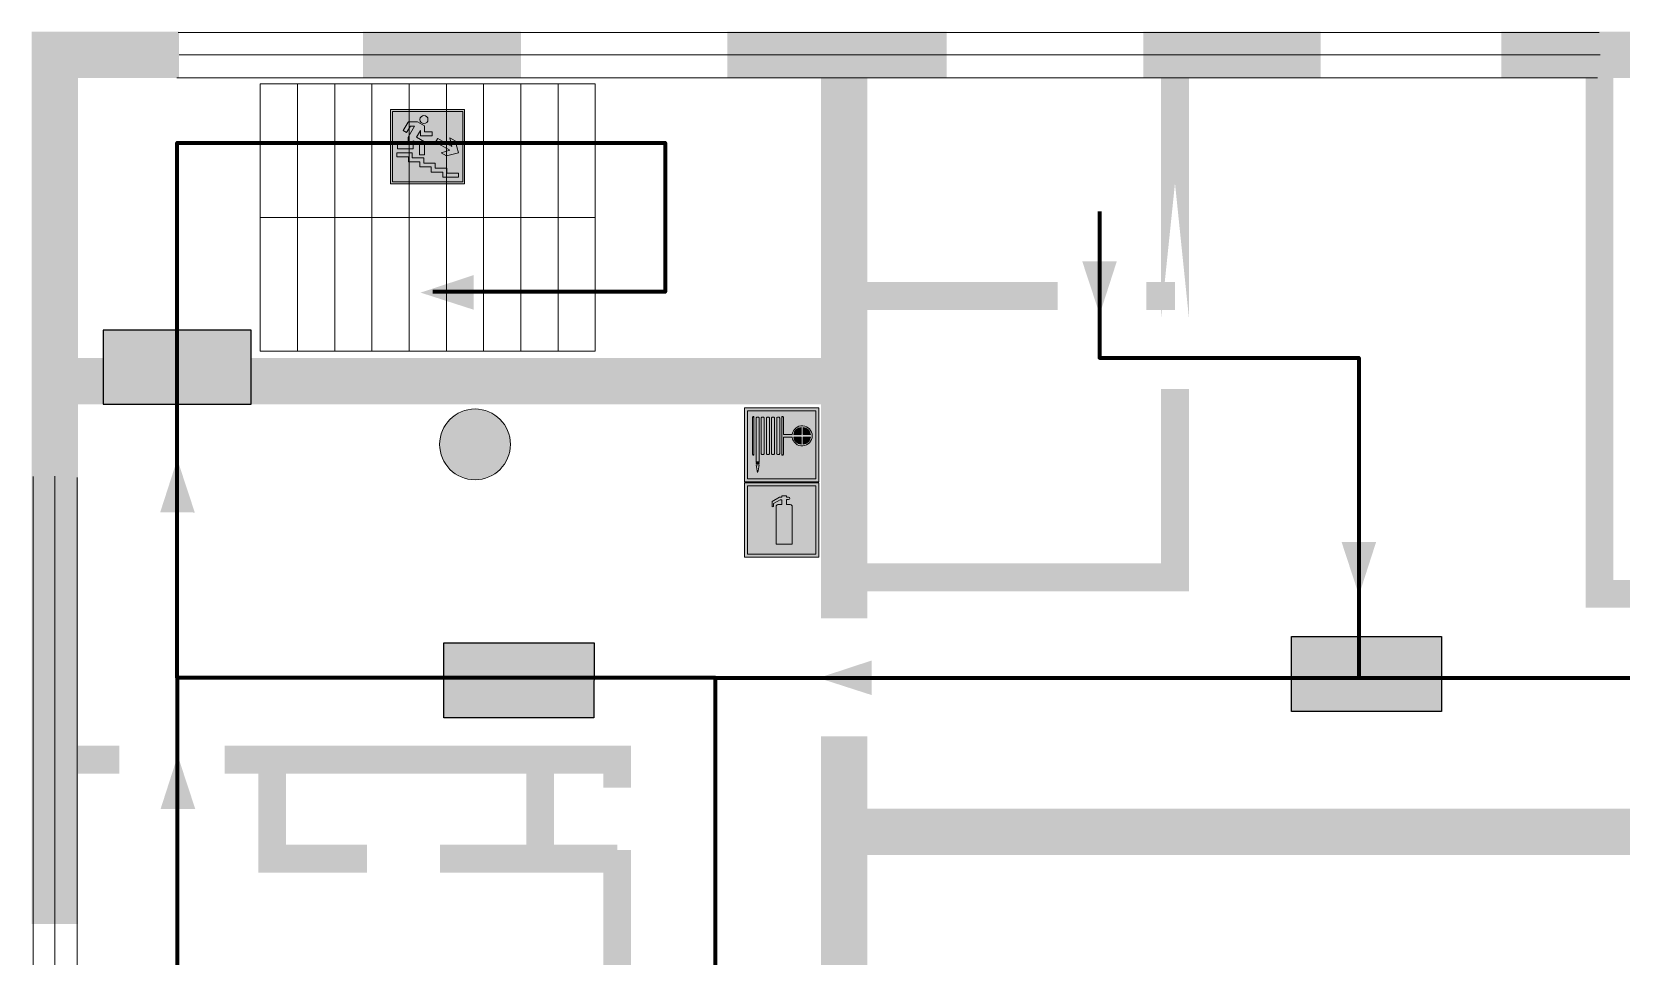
# Model space of a CAD drawing. Header units: millimetres. Extents: x 13114 to 67229, y 22859 to 38520.
# Drawn here: x 21097.5 to 21269.1, y 24468 to 24567.8 of the extents above; entities that cross this region are included whole.
import ezdxf

# ---------------------------------------------------------------- set-up
doc = ezdxf.new("R2010")
doc.units = ezdxf.units.MM
doc.layers.add('План_Штампы', color=7, linetype='Continuous')

# ---------------------------------------------------------------- blocks, each defined once
blk = doc.blocks.new('вниз')
at = {"lineweight": 0, "true_color": 0xffffff}
h = blk.add_hatch(color=7, dxfattribs=at)
h.dxf.hatch_style = 1
h.paths.add_polyline_path([(40994.51, -4472.22), (40986.51, -4472.22), (40986.51, -4480.22), (40994.51, -4480.22)])
h.paths.add_polyline_path([(40994.31, -4472.42), (40994.31, -4480.01), (40986.71, -4480.01), (40986.71, -4472.42)], flags=16)
h.paths.add_polyline_path([(40988.43, -4473.53), (40989.43, -4473.53), (40990.19, -4473.96), (40990.19, -4474.6), (40991, -4474.6), (40991, -4475.06), (40989.73, -4475.06), (40989.73, -4474.46), (40989.3, -4475.18), (40990.17, -4475.7), (40990.17, -4477.11), (40989.63, -4477.11), (40989.63, -4476.01), (40988.94, -4475.59), (40988.94, -4476.46), (40988.94, -4476.46), (40987.47, -4476.46), (40987.26, -4476.46), (40987.26, -4475.92), (40988.4, -4475.92), (40988.4, -4475.2), (40989.1, -4473.99), (40988.66, -4473.99), (40988.24, -4474.7), (40987.86, -4474.47), (40988.41, -4473.56)], flags=0)
h.paths.add_polyline_path([(40990.55, -4473.29, -1), (40989.69, -4473.29, -1)], flags=0)
h.paths.add_polyline_path([(40988.85, -4476.89), (40988.85, -4477.43), (40990.1, -4477.43), (40990.1, -4477.99), (40991.34, -4477.99), (40991.34, -4478.54), (40992.59, -4478.54), (40992.59, -4479.09), (40993.83, -4479.09), (40993.83, -4479.52), (40992.17, -4479.52), (40992.17, -4478.97), (40990.91, -4478.97), (40990.91, -4478.41), (40989.68, -4478.41), (40989.68, -4477.86), (40988.43, -4477.86), (40988.43, -4477.31), (40987.6, -4477.31), (40987.18, -4477.31), (40987.18, -4476.89)], flags=0)
h.paths.add_polyline_path([(40991.61, -4475.33), (40993.12, -4476.2), (40992.9, -4475.27), (40993.48, -4475.6), (40993.83, -4476.88), (40992.56, -4477.22), (40991.97, -4476.88), (40992.9, -4476.61), (40991.38, -4475.74), (40991.58, -4475.39)], flags=0)
h.paths.add_polyline_path([(40990.19, -4473.96), (40989.43, -4473.53), (40988.43, -4473.53), (40988.41, -4473.56), (40987.86, -4474.47), (40988.24, -4474.7), (40988.66, -4473.99), (40989.1, -4473.99), (40988.4, -4475.2), (40988.4, -4475.92), (40987.26, -4475.92), (40987.26, -4476.46), (40987.47, -4476.46), (40988.94, -4476.46), (40988.94, -4476.27), (40988.94, -4475.59), (40989.63, -4476.01), (40989.63, -4477.11), (40990.17, -4477.11), (40990.17, -4475.7), (40989.3, -4475.18), (40989.73, -4474.46), (40989.73, -4475.06), (40991, -4475.06), (40991, -4474.6), (40990.19, -4474.6)], flags=0)
h.paths.add_polyline_path([(40990.55, -4473.29, 1), (40989.69, -4473.29, 1)], flags=0)
h.paths.add_polyline_path([(40991.61, -4475.33), (40991.58, -4475.39), (40991.38, -4475.74), (40992.9, -4476.61), (40991.97, -4476.88), (40992.56, -4477.22), (40993.83, -4476.88), (40993.48, -4475.6), (40992.9, -4475.27), (40993.12, -4476.2)], flags=0)
h.paths.add_polyline_path([(40990.1, -4477.43), (40988.85, -4477.43), (40988.85, -4476.89), (40987.18, -4476.89), (40987.18, -4477.31), (40987.6, -4477.31), (40988.43, -4477.31), (40988.43, -4477.86), (40989.68, -4477.86), (40989.68, -4478.41), (40990.91, -4478.41), (40990.91, -4478.97), (40992.17, -4478.97), (40992.17, -4479.52), (40993.83, -4479.52), (40993.83, -4479.09), (40992.59, -4479.09), (40992.59, -4478.54), (40991.34, -4478.54), (40991.34, -4477.99), (40990.1, -4477.99)], flags=0)
at = {"lineweight": 0}
h = blk.add_hatch(color=126, dxfattribs=at)
h.dxf.hatch_style = 1
h.paths.add_polyline_path([(40994.31, -4472.42), (40986.71, -4472.42), (40986.71, -4480.01), (40994.31, -4480.01)])
h.paths.add_polyline_path([(40988.43, -4473.53), (40989.43, -4473.53), (40990.19, -4473.96), (40990.19, -4474.6), (40991, -4474.6), (40991, -4475.06), (40989.73, -4475.06), (40989.73, -4474.46), (40989.3, -4475.18), (40990.17, -4475.7), (40990.17, -4477.11), (40989.63, -4477.11), (40989.63, -4476.01), (40988.94, -4475.59), (40988.94, -4476.46), (40988.94, -4476.46), (40987.47, -4476.46), (40987.26, -4476.46), (40987.26, -4475.92), (40988.4, -4475.92), (40988.4, -4475.2), (40989.1, -4473.99), (40988.66, -4473.99), (40988.24, -4474.7), (40987.86, -4474.47), (40988.41, -4473.56)], flags=16)
h.paths.add_polyline_path([(40990.55, -4473.29, -1), (40989.69, -4473.29, -1)], flags=16)
h.paths.add_polyline_path([(40988.85, -4476.89), (40988.85, -4477.43), (40990.1, -4477.43), (40990.1, -4477.99), (40991.34, -4477.99), (40991.34, -4478.54), (40992.59, -4478.54), (40992.59, -4479.09), (40993.83, -4479.09), (40993.83, -4479.52), (40992.17, -4479.52), (40992.17, -4478.97), (40990.91, -4478.97), (40990.91, -4478.41), (40989.68, -4478.41), (40989.68, -4477.86), (40988.43, -4477.86), (40988.43, -4477.31), (40987.6, -4477.31), (40987.18, -4477.31), (40987.18, -4476.89)], flags=16)
h.paths.add_polyline_path([(40991.61, -4475.33), (40993.12, -4476.2), (40992.9, -4475.27), (40993.48, -4475.6), (40993.83, -4476.88), (40992.56, -4477.22), (40991.97, -4476.88), (40992.9, -4476.61), (40991.38, -4475.74), (40991.58, -4475.39)], flags=16)
at = {"lineweight": 0, "true_color": 0xffffff}
h = blk.add_hatch(color=7, dxfattribs=at)
h.dxf.hatch_style = 1
h.paths.add_polyline_path([(40989.73, -4474.46), (40989.73, -4475.06), (40991, -4475.06), (40991, -4474.6), (40990.19, -4474.6), (40990.19, -4473.96), (40989.43, -4473.53), (40988.43, -4473.53), (40988.41, -4473.56), (40987.86, -4474.47), (40988.24, -4474.7), (40988.66, -4473.99), (40989.1, -4473.99), (40988.4, -4475.2), (40988.4, -4475.92), (40987.26, -4475.92), (40987.26, -4476.46), (40987.47, -4476.46), (40988.94, -4476.46), (40988.94, -4475.59), (40989.63, -4476.01), (40989.63, -4477.11), (40990.17, -4477.11), (40990.17, -4475.7), (40989.3, -4475.18)])
h.paths.add_polyline_path([(40989.69, -4473.29, 1), (40990.55, -4473.29, 1)])
h.paths.add_polyline_path([(40991.61, -4475.33), (40991.58, -4475.39), (40991.38, -4475.74), (40992.9, -4476.61), (40991.97, -4476.88), (40992.56, -4477.22), (40993.83, -4476.88), (40993.48, -4475.6), (40992.9, -4475.27), (40993.12, -4476.2)])
h.paths.add_polyline_path([(40990.1, -4477.43), (40988.85, -4477.43), (40988.85, -4476.89), (40987.18, -4476.89), (40987.18, -4477.31), (40987.6, -4477.31), (40988.43, -4477.31), (40988.43, -4477.86), (40989.68, -4477.86), (40989.68, -4478.41), (40990.91, -4478.41), (40990.91, -4478.97), (40992.17, -4478.97), (40992.17, -4479.52), (40993.83, -4479.52), (40993.83, -4479.09), (40992.59, -4479.09), (40992.59, -4478.54), (40991.34, -4478.54), (40991.34, -4477.99), (40990.1, -4477.99)])
at = {"color": 126, "lineweight": 0}
for points in [[(40986.51, -4472.22), (40994.51, -4472.22), (40994.51, -4480.22), (40986.51, -4480.22)], [(40986.71, -4472.42), (40994.31, -4472.42), (40994.31, -4480.01), (40986.71, -4480.01)]]:
    blk.add_lwpolyline(points, close=True, dxfattribs=at)
for points in [[(40987.47, -4476.46), (40987.26, -4476.46), (40987.26, -4475.92), (40988.4, -4475.92), (40988.4, -4475.2), (40989.1, -4473.99), (40988.66, -4473.99), (40988.24, -4474.7), (40987.86, -4474.47), (40988.41, -4473.56), (40988.43, -4473.53), (40989.43, -4473.53), (40990.19, -4473.96), (40990.19, -4474.6), (40991, -4474.6), (40991, -4475.06), (40989.73, -4475.06), (40989.73, -4474.46), (40989.3, -4475.18), (40990.17, -4475.7), (40990.17, -4477.11), (40989.63, -4477.11), (40989.63, -4476.01), (40988.94, -4475.59), (40988.94, -4476.46)], [(40987.47, -4476.46), (40988.94, -4476.46), (40988.94, -4476.27)], [(40991.58, -4475.39), (40991.38, -4475.74), (40992.9, -4476.61), (40991.97, -4476.88), (40992.56, -4477.22), (40993.83, -4476.88), (40993.48, -4475.6), (40992.9, -4475.27), (40993.12, -4476.2), (40991.61, -4475.33), (40991.58, -4475.39)], [(40987.6, -4477.31), (40987.18, -4477.31), (40987.18, -4476.89), (40988.85, -4476.89), (40988.85, -4477.43), (40990.1, -4477.43), (40990.1, -4477.99), (40991.34, -4477.99), (40991.34, -4478.54), (40992.59, -4478.54), (40992.59, -4479.09), (40993.83, -4479.09), (40993.83, -4479.52), (40992.17, -4479.52), (40992.17, -4478.97), (40990.91, -4478.97), (40990.91, -4478.41), (40989.68, -4478.41), (40989.68, -4477.86), (40988.43, -4477.86), (40988.43, -4477.31), (40987.6, -4477.31)]]:
    blk.add_lwpolyline(points, dxfattribs=at)
blk.add_circle((40990.12, -4473.29), 0.432, dxfattribs=at)
blk = doc.blocks.new('A$C7B4425F7')
at = {"true_color": 0xffffff}
blk.add_hatch(color=7, dxfattribs=at).paths.add_polyline_path([(0, 0), (-16, 0), (-16, -8), (0, -8)])
h = blk.add_hatch(color=126)
h.paths.add_polyline_path([(-0.2, -0.2), (-15.8, -0.2), (-15.8, -7.8), (-0.2, -7.8)])
h.paths.add_polyline_path([(-11.76, -2.03), (-11.76, -3.66), (-11.17, -3.66, -0.568275), (-11.17, -6.18), (-12.58, -6.18), (-12.58, -2.03)], flags=16)
h.paths.add_polyline_path([(-13.33, -4.12, -0.495768), (-13.59, -6.18), (-15.03, -6.18), (-15.03, -2.03), (-13.59, -2.03, -0.487973)], flags=16)
h.paths.add_polyline_path([(-10.25, -2.03), (-9.48, -2.03), (-9.48, -6.18), (-10.25, -6.18)], flags=16)
h.paths.add_polyline_path([(-13.84, -3.69), (-14.24, -3.69), (-14.24, -3.03), (-13.9, -3.03, -0.692621)], flags=0)
h.paths.add_polyline_path([(-9.15, -2.03), (-8.4, -2.03), (-8.04, -3.07), (-7.68, -2.03), (-6.93, -2.03), (-7.64, -4.1), (-6.93, -6.18), (-7.68, -6.18), (-8.04, -5.14), (-8.4, -6.18), (-9.15, -6.18), (-8.44, -4.1)], flags=16)
h.paths.add_polyline_path([(-11.76, -4.46), (-11.42, -4.46, -0.692621), (-11.36, -5.12), (-11.76, -5.12)], flags=0)
h.paths.add_polyline_path([(-13.9, -5.2), (-14.24, -5.2), (-14.24, -4.55), (-13.84, -4.55, -0.708038)], flags=0)
edge = h.paths.add_edge_path(flags=16)
edge.add_ellipse((-5.51, -4.08), major_axis=(0, 2.05), ratio=0.586184, start_angle=0, end_angle=360)
edge = h.paths.add_edge_path(flags=0)
edge.add_ellipse((-5.51, -4.08), major_axis=(0, 1.14), ratio=0.454828, start_angle=0, end_angle=360)
h.paths.add_polyline_path([(-4.13, -4.96, 0.377264), (-3.48, -4.52, 0.0555), (-3.16, -2.03), (-1.66, -2.03), (-1.66, -4.96), (-0.96, -4.96), (-0.96, -7.01), (-1.75, -7.01), (-1.75, -6.18), (-3.3, -6.18), (-3.3, -7.02), (-4.13, -7.02)], flags=16)
h.paths.add_polyline_path([(-2.73, -2.91), (-2.28, -2.91), (-2.28, -4.96), (-3.05, -4.96, 0.079136)], flags=0)
at = {"color": 126}
blk.add_lwpolyline([(-16, -8), (0, -8), (0, 0), (-16, 0)], close=True, dxfattribs=at)
blk = doc.blocks.new('A$C32E8229D')
at = {"true_color": 0xffffff}
blk.add_hatch(color=7, dxfattribs=at).paths.add_polyline_path([(0, 0), (0, -8), (16, -8), (16, 0)])
h = blk.add_hatch(color=126)
h.paths.add_polyline_path([(0.2, -0.2), (15.8, -0.2), (15.8, -7.8), (0.2, -7.8)])
h.paths.add_polyline_path([(13.49, -2.05), (12.08, -2.05), (11.37, -2.63, 0.162397), (11.29, -2.84), (11.29, -3.63), (10.35, -3.63), (10.35, -4.05), (11.68, -4.05), (11.68, -3.48), (12.26, -4.28), (11.29, -5.1), (11.29, -6.78), (11.85, -6.78), (11.85, -5.44), (12.8, -4.64), (12.8, -5.94), (14.46, -5.94), (14.46, -5.39), (13.45, -5.39), (13.45, -3.97), (12.46, -2.59), (13.15, -2.59), (13.69, -3.34), (14.18, -3)], flags=16)
h.paths.add_polyline_path([(10.74, -1.82, 1), (11.8, -1.82, 1)], flags=16)
h.paths.add_polyline_path([(9.39, -3.59), (5.99, -3.59), (6.56, -3.03), (5.91, -3.03), (5.1, -3.83), (5.91, -4.64), (6.56, -4.64), (5.99, -4.09), (9.39, -4.09)], flags=16)
h.paths.add_polyline_path([(4.29, -1.08), (1.72, -1.08), (1.72, -6.6), (4.29, -6.6)], flags=16)
at = {"color": 126}
blk.add_lwpolyline([(16, -8), (0, -8), (0, 0), (16, 0)], close=True, dxfattribs=at)
blk = doc.blocks.new('A$C37112FD5')
at = {"true_color": 0xf5f5ff}
h = blk.add_hatch(color=7, dxfattribs=at)
h.dxf.hatch_style = 1
h.paths.add_polyline_path([(12.8, -7.4), (0, -7.4), (0, -20.2), (12.8, -20.2)])
h.paths.add_polyline_path([(12.29, -7.91), (12.29, -19.69), (0.51, -19.69), (0.51, -7.91)], flags=16)
h.paths.add_polyline_path([(4.98, -9.04, -0.42597), (5.17, -9.22), (5.17, -12.25), (5.17, -15.29, -0.432244), (4.98, -15.47), (4.83, -15.47, -0.42597), (4.64, -15.29), (4.64, -12.25), (4.64, -9.22, -0.432244), (4.83, -9.04)], flags=0)
h.paths.add_polyline_path([(4.28, -9.22), (4.28, -12.25), (4.28, -15.29, -0.432244), (4.09, -15.47), (3.94, -15.47, -0.42597), (3.75, -15.29), (3.75, -12.25), (3.75, -9.22, -0.432244), (3.94, -9.04), (4.09, -9.04, -0.42597)], flags=0)
h.paths.add_polyline_path([(5.72, -9.04), (5.87, -9.04, -0.42597), (6.06, -9.22), (6.06, -12.25), (6.06, -15.29, -0.432244), (5.87, -15.47), (5.72, -15.47, -0.42597), (5.53, -15.29), (5.53, -12.25), (5.53, -9.22, -0.432244)], flags=0)
h.paths.add_polyline_path([(6.42, -8.9), (6.5, -8.9, -0.42597), (6.69, -9.08), (6.69, -12.03), (8.21, -12.03, -15.824349), (8.21, -12.47), (6.69, -12.47), (6.69, -15.42, -0.432244), (6.5, -15.6), (6.42, -15.6)], flags=0)
h.paths.add_polyline_path([(3.39, -9.22), (3.39, -12.25), (3.39, -15.29, -0.432244), (3.2, -15.47), (3.05, -15.47, -0.42597), (2.85, -15.29), (2.85, -12.25), (2.85, -9.22, -0.432244), (3.05, -9.04), (3.2, -9.04, -0.42597)], flags=0)
h.paths.add_polyline_path([(2.5, -9.22), (2.5, -16.71), (1.96, -16.71), (1.96, -9.22, -0.432244), (2.15, -9.04), (2.31, -9.04, -0.42597)], flags=0)
h.paths.add_polyline_path([(1.61, -8.9), (1.61, -15.6), (1.57, -15.6, -0.42597), (1.37, -15.42), (1.37, -12.03), (1.37, -9.09, -0.432244), (1.57, -8.9)], flags=0)
h.paths.add_polyline_path([(9.76, -10.81), (9.76, -12.03), (8.49, -12.03, -0.336371)], flags=0)
h.paths.add_polyline_path([(8.49, -12.47), (9.76, -12.47), (9.76, -13.7, -0.336371)], flags=0)
h.paths.add_polyline_path([(10.11, -10.81, -0.336371), (11.38, -12.03), (10.11, -12.03)], flags=0)
h.paths.add_polyline_path([(10.11, -12.47), (11.38, -12.47, -0.336371), (10.11, -13.7)], flags=0)
h.paths.add_polyline_path([(2.5, -16.84), (2.5, -17.05), (1.97, -17.05), (1.97, -16.84)], flags=0)
h.paths.add_polyline_path([(2.5, -17.24, -0.033778), (2.24, -18.6, -0.033778), (1.97, -17.24)], flags=0)
h = blk.add_hatch(color=242)
h.dxf.hatch_style = 1
h.paths.add_polyline_path([(12.29, -7.91), (0.51, -7.91), (0.51, -19.69), (12.29, -19.69)])
h.paths.add_polyline_path([(6.42, -15.6), (6.42, -8.9), (6.5, -8.9, -0.42597), (6.69, -9.08), (6.69, -12.03), (8.21, -12.03, -15.824349), (8.21, -12.47), (6.69, -12.47), (6.69, -15.42, -0.432244), (6.5, -15.6)], flags=16)
h.paths.add_polyline_path([(5.87, -15.47), (5.72, -15.47, -0.42597), (5.53, -15.29), (5.53, -12.25), (5.53, -9.22, -0.432244), (5.72, -9.04), (5.87, -9.04, -0.42597), (6.06, -9.22), (6.06, -12.25), (6.06, -15.29, -0.432244)], flags=16)
h.paths.add_polyline_path([(4.98, -15.47), (4.83, -15.47, -0.42597), (4.64, -15.29), (4.64, -12.25), (4.64, -9.22, -0.432244), (4.83, -9.04), (4.98, -9.04, -0.42597), (5.17, -9.22), (5.17, -12.25), (5.17, -15.29, -0.432244)], flags=16)
h.paths.add_polyline_path([(4.09, -15.47), (3.94, -15.47, -0.42597), (3.75, -15.29), (3.75, -12.25), (3.75, -9.22, -0.432244), (3.94, -9.04), (4.09, -9.04, -0.42597), (4.28, -9.22), (4.28, -12.25), (4.28, -15.29, -0.432244)], flags=16)
h.paths.add_polyline_path([(3.2, -15.47), (3.05, -15.47, -0.42597), (2.85, -15.29), (2.85, -12.25), (2.85, -9.22, -0.432244), (3.05, -9.04), (3.2, -9.04, -0.42597), (3.39, -9.22), (3.39, -12.25), (3.39, -15.29, -0.432244)], flags=16)
h.paths.add_polyline_path([(2.5, -17.05), (1.97, -17.05), (1.97, -16.84), (2.5, -16.84)], flags=16)
h.paths.add_polyline_path([(2.5, -17.24, -0.033778), (2.24, -18.6, -0.033778), (1.97, -17.24)], flags=16)
h.paths.add_polyline_path([(2.5, -16.71), (1.96, -16.71), (1.96, -9.22, -0.432244), (2.15, -9.04), (2.31, -9.04, -0.42597), (2.5, -9.22)], flags=16)
h.paths.add_polyline_path([(1.61, -15.6), (1.57, -15.6, -0.42597), (1.37, -15.42), (1.37, -12.03), (1.37, -9.09, -0.432244), (1.57, -8.9), (1.61, -8.9)], flags=16)
h.paths.add_polyline_path([(8.49, -12.47), (9.76, -12.47), (9.76, -13.7, -0.336371)], flags=0)
h.paths.add_polyline_path([(10.11, -13.7), (10.11, -12.47), (11.38, -12.47, -0.336371)], flags=0)
h.paths.add_polyline_path([(8.49, -12.03, -0.336371), (9.76, -10.81), (9.76, -12.03)], flags=0)
h.paths.add_polyline_path([(10.11, -12.03), (10.11, -10.81, -0.336371), (11.38, -12.03)], flags=0)
h = blk.add_hatch(color=7, dxfattribs=at)
h.dxf.hatch_style = 1
h.paths.add_polyline_path([(1.61, -8.9), (1.57, -8.9, 0.432244), (1.37, -9.09), (1.37, -12.03), (1.37, -15.42, 0.42597), (1.57, -15.6), (1.61, -15.6)])
h.paths.add_polyline_path([(2.5, -9.22, 0.42597), (2.31, -9.04), (2.15, -9.04, 0.432244), (1.96, -9.22), (1.96, -16.71), (2.5, -16.71)])
h.paths.add_polyline_path([(2.5, -16.84), (1.97, -16.84), (1.97, -17.05), (2.5, -17.05)])
h.paths.add_polyline_path([(2.5, -17.24), (1.97, -17.24, 0.033778), (2.24, -18.6, 0.033778)])
h.paths.add_polyline_path([(3.39, -12.25), (3.39, -9.22, 0.42597), (3.2, -9.04), (3.05, -9.04, 0.432244), (2.85, -9.22), (2.85, -12.25), (2.85, -15.29, 0.42597), (3.05, -15.47), (3.2, -15.47, 0.432244), (3.39, -15.29)])
h.paths.add_polyline_path([(4.28, -12.25), (4.28, -9.22, 0.42597), (4.09, -9.04), (3.94, -9.04, 0.432244), (3.75, -9.22), (3.75, -12.25), (3.75, -15.29, 0.42597), (3.94, -15.47), (4.09, -15.47, 0.432244), (4.28, -15.29)])
h.paths.add_polyline_path([(5.17, -12.25), (5.17, -9.22, 0.42597), (4.98, -9.04), (4.83, -9.04, 0.432244), (4.64, -9.22), (4.64, -12.25), (4.64, -15.29, 0.42597), (4.83, -15.47), (4.98, -15.47, 0.432244), (5.17, -15.29)])
h.paths.add_polyline_path([(6.06, -12.25), (6.06, -9.22, 0.42597), (5.87, -9.04), (5.72, -9.04, 0.432244), (5.53, -9.22), (5.53, -12.25), (5.53, -15.29, 0.42597), (5.72, -15.47), (5.87, -15.47, 0.432244), (6.06, -15.29)])
h.paths.add_polyline_path([(6.69, -12.47), (8.21, -12.47, 15.824349), (8.21, -12.03), (6.69, -12.03), (6.69, -9.08, 0.42597), (6.5, -8.9), (6.42, -8.9), (6.42, -15.6), (6.5, -15.6, 0.432244), (6.69, -15.42)])
h.paths.add_polyline_path([(8.49, -12.47), (9.76, -12.47), (9.76, -13.7, -0.336371)], flags=16)
h.paths.add_polyline_path([(8.49, -12.03, -0.336371), (9.76, -10.81), (9.76, -12.03)], flags=16)
h.paths.add_polyline_path([(10.11, -12.47), (11.38, -12.47, -0.336371), (10.11, -13.7)], flags=16)
h.paths.add_polyline_path([(10.11, -12.03), (10.11, -10.81, -0.336371), (11.38, -12.03)], flags=16)
h = blk.add_hatch(color=242)
h.dxf.hatch_style = 1
h.paths.add_polyline_path([(9.76, -10.81, 0.336371), (8.49, -12.03), (9.76, -12.03)])
h.paths.add_polyline_path([(10.11, -10.81), (10.11, -12.03), (11.38, -12.03, 0.336371)])
h.paths.add_polyline_path([(11.38, -12.47), (10.11, -12.47), (10.11, -13.7, 0.336371)])
h.paths.add_polyline_path([(9.76, -12.47), (8.49, -12.47, 0.336371), (9.76, -13.7)])
at = {"color": 242, "lineweight": 5}
for p, q in [((0, -20.2), (0, -7.4)), ((0, -7.4), (12.8, -7.4)), ((12.8, -20.2), (12.8, -7.4)), ((1.37, -12.03), (1.37, -9.08)), ((1.57, -8.9), (1.61, -8.9)), ((1.61, -8.9), (1.61, -15.6)), ((1.96, -16.71), (1.96, -9.22)), ((2.15, -9.04), (2.31, -9.04)), ((2.5, -16.71), (2.5, -9.22)), ((2.85, -12.25), (2.85, -9.22)), ((3.05, -9.04), (3.2, -9.04)), ((3.39, -12.25), (3.39, -9.22)), ((3.75, -12.25), (3.75, -9.22)), ((3.94, -9.04), (4.09, -9.04)), ((4.28, -12.25), (4.28, -9.22)), ((4.64, -12.25), (4.64, -9.22)), ((4.83, -9.04), (4.98, -9.04)), ((5.17, -12.25), (5.17, -9.22)), ((5.53, -12.25), (5.53, -9.22)), ((5.72, -9.04), (5.87, -9.04)), ((6.06, -12.25), (6.06, -9.22)), ((6.42, -8.9), (6.42, -15.6)), ((6.5, -8.9), (6.42, -8.9)), ((6.69, -12.03), (6.69, -9.08)), ((9.76, -10.81), (9.76, -12.03)), ((10.11, -10.81), (10.11, -12.03)), ((1.37, -12.03), (1.37, -15.42)), ((2.85, -12.25), (2.85, -15.29)), ((3.39, -12.25), (3.39, -15.29)), ((3.75, -12.25), (3.75, -15.29)), ((4.28, -12.25), (4.28, -15.29)), ((4.64, -12.25), (4.64, -15.29)), ((5.17, -12.25), (5.17, -15.29)), ((5.53, -12.25), (5.53, -15.29)), ((6.06, -12.25), (6.06, -15.29)), ((8.21, -12.03), (6.69, -12.03)), ((8.21, -12.47), (6.69, -12.47)), ((6.69, -12.47), (6.69, -15.42)), ((9.76, -12.03), (8.49, -12.03)), ((9.76, -12.47), (8.49, -12.47)), ((9.76, -12.47), (9.76, -13.7)), ((11.38, -12.03), (10.11, -12.03)), ((11.38, -12.47), (10.11, -12.47)), ((10.11, -12.47), (10.11, -13.7)), ((1.57, -15.6), (1.61, -15.6)), ((3.05, -15.47), (3.2, -15.47)), ((3.94, -15.47), (4.09, -15.47)), ((4.83, -15.47), (4.98, -15.47)), ((5.72, -15.47), (5.87, -15.47)), ((6.42, -15.6), (6.5, -15.6)), ((1.96, -16.71), (2.5, -16.71)), ((1.97, -16.84), (2.5, -16.84)), ((1.97, -17.05), (1.97, -16.84)), ((2.5, -17.05), (1.97, -17.05)), ((1.97, -17.24), (2.5, -17.24)), ((2.5, -16.84), (2.5, -17.05)), ((0, -20.2), (12.8, -20.2))]:
    blk.add_line(p, q, dxfattribs=at)
blk.add_lwpolyline([(0.51, -7.91), (12.29, -7.91), (12.29, -19.69), (0.51, -19.69)], close=True, dxfattribs=at)
for centre, radius, start, end in [((1.56, -9.09), 0.182, 87.1027, 180.6071), ((2.15, -9.22), 0.182, 87.1027, 180.6071), ((2.32, -9.22), 0.182, 359.3929, 92.8973), ((3.04, -9.22), 0.182, 87.1027, 180.6071), ((3.21, -9.22), 0.182, 359.3929, 92.8973), ((3.93, -9.22), 0.182, 87.1027, 180.6071), ((4.1, -9.22), 0.182, 359.3929, 92.8973), ((4.82, -9.22), 0.182, 87.1027, 180.6071), ((4.99, -9.22), 0.182, 359.3929, 92.8973), ((5.71, -9.22), 0.182, 87.1027, 180.6071), ((5.88, -9.22), 0.182, 359.3929, 92.8973), ((6.51, -9.09), 0.182, 359.3929, 92.8973), ((9.93, -12.25), 1.74, 187.2319, 172.7681), ((9.93, -12.25), 1.46, 96.9927, 171.3585), ((9.93, -12.25), 1.46, 8.6415, 83.0073), ((9.93, -12.25), 1.46, 188.6415, 263.0073), ((9.93, -12.25), 1.46, 276.9927, 351.3585), ((1.56, -15.42), 0.182, 179.3929, 272.8973), ((3.04, -15.29), 0.182, 179.3929, 272.8973), ((3.21, -15.29), 0.182, 267.1027, 0.6071), ((3.93, -15.29), 0.182, 179.3929, 272.8973), ((4.1, -15.29), 0.182, 267.1027, 0.6071), ((4.82, -15.29), 0.182, 179.3929, 272.8973), ((4.99, -15.29), 0.182, 267.1027, 0.6071), ((5.71, -15.29), 0.182, 179.3929, 272.8973), ((5.88, -15.29), 0.182, 267.1027, 0.6071), ((6.51, -15.42), 0.182, 267.1027, 0.6071), ((12.17, -15.98), 10.27, 187.041, 194.7793), ((-7.7, -15.98), 10.27, 345.2207, 352.959)]:
    blk.add_arc(centre, radius, start, end, dxfattribs=at)
blk = doc.blocks.new('A$C3AD82952')
at = {"true_color": 0xf5f5ff}
h = blk.add_hatch(color=7, dxfattribs=at)
h.dxf.hatch_style = 1
h.paths.add_polyline_path([(8.21, 8.73, 0.414214), (7.89, 9.05), (7.22, 9.05), (7.22, 9.92), (7.59, 9.92, 1), (7.57, 10.36), (7.22, 10.36), (7.22, 10.6), (6.43, 10.6), (6.43, 10.36), (6.01, 10.36), (4.74, 9.59), (4.74, 8.69), (4.98, 8.73), (4.98, 9.26), (6.12, 9.91), (6.43, 9.91), (6.43, 9.05), (5.76, 9.05, 0.414214), (5.44, 8.73), (5.44, 2.2), (8.21, 2.2)], flags=0)
h.paths.add_polyline_path([(12.8, 12.8), (0, 12.8), (0, 0), (12.8, 0)])
h.paths.add_polyline_path([(0.51, 12.29), (12.29, 12.29), (12.29, 0.51), (0.51, 0.51)], flags=16)
h.paths.add_polyline_path([(4.74, 9.59), (6.01, 10.36), (6.43, 10.36), (6.43, 10.6), (7.22, 10.6), (7.22, 10.36), (7.59, 10.36, -0.94586), (7.59, 9.92), (7.22, 9.92), (7.22, 9.05), (7.89, 9.05, -0.414214), (8.21, 8.73), (8.21, 2.2), (5.44, 2.2), (5.44, 8.73, -0.414214), (5.76, 9.05), (6.43, 9.05), (6.43, 9.91), (6.12, 9.91), (4.98, 9.26), (4.98, 8.73), (4.74, 8.69)], flags=0)
h = blk.add_hatch(color=242)
h.dxf.hatch_style = 1
h.paths.add_polyline_path([(12.29, 12.29), (0.51, 12.29), (0.51, 0.51), (12.29, 0.51)])
h.paths.add_polyline_path([(4.74, 8.69), (4.74, 9.59), (6.01, 10.36), (6.43, 10.36), (6.43, 10.6), (7.22, 10.6), (7.22, 10.36), (7.59, 10.36, -0.94586), (7.59, 9.92), (7.22, 9.92), (7.22, 9.05), (7.89, 9.05, -0.414214), (8.21, 8.73), (8.21, 2.2), (5.44, 2.2), (5.44, 8.73, -0.414214), (5.76, 9.05), (6.43, 9.05), (6.43, 9.91), (6.12, 9.91), (4.98, 9.26), (4.98, 8.73)], flags=16)
h = blk.add_hatch(color=7, dxfattribs=at)
h.dxf.hatch_style = 1
h.paths.add_polyline_path([(8.21, 8.73, 0.414214), (7.89, 9.05), (7.22, 9.05), (7.22, 9.92), (7.59, 9.92, 1), (7.57, 10.36), (7.22, 10.36), (7.22, 10.6), (6.43, 10.6), (6.43, 10.36), (6.01, 10.36), (4.74, 9.59), (4.74, 8.69), (4.98, 8.73), (4.98, 9.26), (6.12, 9.91), (6.43, 9.91), (6.43, 9.05), (5.76, 9.05, 0.414214), (5.44, 8.73), (5.44, 2.2), (8.21, 2.2)])
at = {"color": 242, "lineweight": 5}
for p, q in [((0, 0), (0, 12.8)), ((0, 12.8), (12.8, 12.8)), ((12.8, 0), (12.8, 12.8)), ((6.01, 10.36), (4.74, 9.59)), ((4.74, 9.59), (4.74, 8.69)), ((4.74, 8.69), (4.98, 8.73)), ((4.98, 9.26), (6.12, 9.91)), ((4.98, 8.73), (4.98, 9.26)), ((5.44, 2.2), (5.44, 8.73)), ((5.76, 9.05), (6.43, 9.05)), ((6.01, 10.36), (6.43, 10.36)), ((6.12, 9.91), (6.43, 9.91)), ((7.22, 10.6), (6.43, 10.6)), ((6.43, 10.6), (6.43, 10.36)), ((6.43, 9.91), (6.43, 9.05)), ((7.22, 10.36), (7.22, 10.6)), ((7.59, 10.36), (7.22, 10.36)), ((7.22, 9.05), (7.22, 9.92)), ((7.59, 9.92), (7.22, 9.92)), ((7.89, 9.05), (7.22, 9.05)), ((8.21, 2.2), (8.21, 8.73)), ((0, 0), (12.8, 0)), ((5.44, 2.2), (8.21, 2.2))]:
    blk.add_line(p, q, dxfattribs=at)
blk.add_lwpolyline([(0.51, 12.29), (12.29, 12.29), (12.29, 0.51), (0.51, 0.51)], close=True, dxfattribs=at)
for centre, radius, start, end in [((5.76, 8.73), 0.32, 90, 180), ((7.58, 10.14), 0.223, 273.1875, 86.8125), ((7.89, 8.73), 0.32, 0, 90)]:
    blk.add_arc(centre, radius, start, end, dxfattribs=at)
blk = doc.blocks.new('A$C7B8C2D5B')
at = {"lineweight": 0}
h = blk.add_hatch(color=5, dxfattribs=at)
h.dxf.hatch_style = 1
h.paths.add_polyline_path([(1.397, -3.024, 1), (-2.112, -3.024, 1)])
at = {"color": 5, "lineweight": 0}
blk.add_circle((-0.358, -3.024), 1.755, dxfattribs=at)

msp = doc.modelspace()

# ---------------------------------------------------------------- linework, layer by layer
at = {"lineweight": 0}
for points, const_width in [([(21099.96, 24471.48), (21099.96, 24565.28), (21113.36, 24565.28)], 5), ([(21133.21, 24565.28), (21150.28, 24565.28)], 5), ([(21172.57, 24565.28), (21196.25, 24565.28)], 5), ([(21185.17, 24565.28), (21185.17, 24504.48)], 5), ([(21217.49, 24565.28), (21236.65, 24565.28)], 5), ([(21220.91, 24536.94), (21220.91, 24565.93), (21220.91, 24536.94)], 3), ([(21256.15, 24565.28), (21288.35, 24565.28)], 5), ([(21266.75, 24566.06), (21266.75, 24507.11), (21291.84, 24507.11)], 3), ([(21208.23, 24539.26), (21186.04, 24539.26)], 3), ([(21220.91, 24539.26), (21217.81, 24539.26)], 3), ([(21099.96, 24530.08), (21106.98, 24530.08)], 5), ([(21185.17, 24530.08), (21120.43, 24530.08)], 5), ([(21184.42, 24508.89), (21220.91, 24508.89), (21220.91, 24529.23)], 3), ([(21185.17, 24491.72), (21185.17, 24312.97)], 5), ([(21106.9, 24489.21), (21099.22, 24489.21)], 3), ([(21160.68, 24486.19), (21160.68, 24489.21), (21118.29, 24489.21)], 3), ([(21123.41, 24489.21), (21123.41, 24478.52), (21133.64, 24478.52)], 3), ([(21152.35, 24478.52), (21152.35, 24489.21)], 3), ([(21185.17, 24481.41), (21437.98, 24481.41)], 5), ([(21141.55, 24478.52), (21160.68, 24478.52)], 3), ([(21160.68, 24387.45), (21160.68, 24479.45)], 3)]:
    msp.add_lwpolyline(points, dxfattribs=dict(at, const_width=const_width))
for points in [[(21113.28, 24567.7), (21266.72, 24567.7)], [(21113.36, 24565.28), (21266.81, 24565.28)], [(21113.11, 24562.81), (21266.55, 24562.81)], [(21097.59, 24326.04), (21097.59, 24519.77)], [(21099.96, 24326.1), (21099.96, 24519.82)], [(21102.35, 24325.94), (21102.35, 24519.66)]]:
    msp.add_lwpolyline(points, dxfattribs=at)
for points in [[(21122.13, 24547.74), (21126.15, 24547.74), (21126.15, 24562.18), (21122.13, 24562.18)], [(21126.15, 24547.74), (21130.17, 24547.74), (21130.17, 24562.18), (21126.15, 24562.18)], [(21130.17, 24547.74), (21134.19, 24547.74), (21134.19, 24562.18), (21130.17, 24562.18)], [(21134.19, 24547.74), (21138.21, 24547.74), (21138.21, 24562.18), (21134.19, 24562.18)], [(21138.21, 24547.74), (21142.23, 24547.74), (21142.23, 24562.18), (21138.21, 24562.18)], [(21142.23, 24547.74), (21146.25, 24547.74), (21146.25, 24562.18), (21142.23, 24562.18)], [(21146.25, 24547.74), (21150.27, 24547.74), (21150.27, 24562.18), (21146.25, 24562.18)], [(21150.27, 24547.74), (21154.29, 24547.74), (21154.29, 24562.18), (21150.27, 24562.18)], [(21150.27, 24547.74), (21154.29, 24547.74), (21154.29, 24562.18), (21150.27, 24562.18)], [(21154.29, 24547.74), (21158.31, 24547.74), (21158.31, 24562.18), (21154.29, 24562.18)], [(21122.13, 24533.29), (21126.15, 24533.29), (21126.15, 24547.74), (21122.13, 24547.74)], [(21126.15, 24533.29), (21130.17, 24533.29), (21130.17, 24547.74), (21126.15, 24547.74)], [(21130.17, 24533.29), (21134.19, 24533.29), (21134.19, 24547.74), (21130.17, 24547.74)], [(21134.19, 24533.29), (21138.21, 24533.29), (21138.21, 24547.74), (21134.19, 24547.74)], [(21138.21, 24533.29), (21142.23, 24533.29), (21142.23, 24547.74), (21138.21, 24547.74)], [(21142.23, 24533.29), (21146.25, 24533.29), (21146.25, 24547.74), (21142.23, 24547.74)], [(21146.25, 24533.29), (21150.27, 24533.29), (21150.27, 24547.74), (21146.25, 24547.74)], [(21150.27, 24533.29), (21154.29, 24533.29), (21154.29, 24547.74), (21150.27, 24547.74)], [(21150.27, 24533.29), (21154.29, 24533.29), (21154.29, 24547.74), (21150.27, 24547.74)], [(21154.29, 24533.29), (21158.31, 24533.29), (21158.31, 24547.74), (21154.29, 24547.74)]]:
    msp.add_lwpolyline(points, close=True, dxfattribs=at)
at = {"color": 126, "lineweight": 100, "true_color": 0x008754}
for points in [[(21113.14, 24498.03), (21113.14, 24555.8), (21165.87, 24555.8), (21165.87, 24539.71), (21140.77, 24539.71)], [(21212.75, 24548.38), (21212.75, 24532.58), (21240.77, 24532.58), (21240.77, 24498.03)], [(21171.28, 24334.57), (21171.28, 24498.03), (21113.14, 24498.03), (21113.14, 24453.21)], [(21171.28, 24498.03), (21359.2, 24498.03)]]:
    msp.add_lwpolyline(points, dxfattribs=at)
at = {"layer": 'План_Штампы', "color": 126, "true_color": 0x008754}
for points in [[(21210.89, 24543.02), (21214.63, 24543.01), (21212.78, 24537.28)], [(21145.18, 24541.52), (21145.17, 24537.78), (21139.44, 24539.63)], [(21115.06, 24515.89), (21111.32, 24515.9), (21113.17, 24521.63)], [(21238.9, 24512.71), (21242.63, 24512.7), (21240.78, 24506.97)], [(21188.17, 24499.92), (21188.16, 24496.18), (21182.42, 24498.03)], [(21115.11, 24483.89), (21111.37, 24483.9), (21113.22, 24489.64)]]:
    msp.add_solid(points, dxfattribs=at)

# ---------------------------------------------------------------- block references
at = {"color": 126, "true_color": 0x008754}
msp.add_blockref('вниз', (-19850.31, 29031.6), dxfattribs=at)
for name, p, xscale, yscale, zscale in [('A$C7B8C2D5B', (21146.1, 24529.83), 2.177419353276491, 2.177419353276491, 2.177419353276491), ('A$C37112FD5', (21174.44, 24531.82), 0.6249984004534781, 0.6249984004534781, 0.6249984004534781), ('A$C3AD82952', (21174.44, 24511.08), 0.625, 0.625, 0.625)]:
    msp.add_blockref(name, p, dxfattribs=dict(xscale=xscale, yscale=yscale, zscale=zscale))
at = {"layer": 'План_Штампы'}
msp.add_blockref('A$C7B4425F7', (21121.16, 24535.59), dxfattribs=at)
at = {"layer": 'План_Штампы', "color": 126, "true_color": 0x008754, "xscale": 1.012510887696, "yscale": 1.012510887696, "zscale": 1.012510887696, "rotation": 359.9978653237144}
for p in [(21141.97, 24501.83), (21233.49, 24502.52)]:
    msp.add_blockref('A$C32E8229D', p, dxfattribs=at)

doc.saveas('drawing.dxf')
